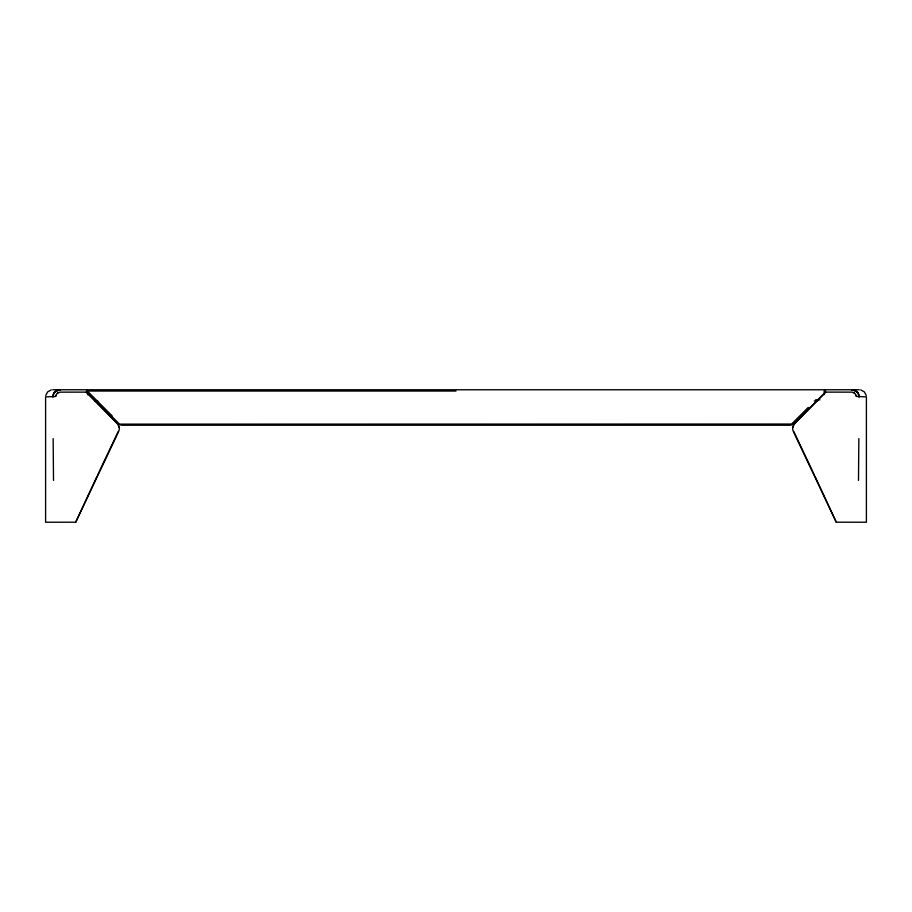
<?xml version="1.0" encoding="UTF-8"?>
<svg xmlns="http://www.w3.org/2000/svg" width="912" height="912" viewBox="0 0 912 912"><rect width="100%" height="100%" fill="white"/><g stroke="black" fill="none" stroke-linecap="round" stroke-linejoin="round"><path stroke-width="1.37" d="M55.598 396.515L45.6 396.857L45.6 522.234L75.707 522.223L118.651 431.479A7.387 7.239 60.2 0 0 117.181 423.054L86.56 392.126M825.44 392.126L794.819 423.054A7.387 7.239 -60.2 0 0 793.349 431.479L836.27 522.2L866.4 522.234L866.4 396.857L856.402 396.458A3.751 3.078 82.9 0 0 856.208 395.614M825.428 389.777L825.337 392.114L852.07 392.149L854.567 393.152L856.049 395.044A4.07 3.511 84.4 0 1 856.22 395.637M858.488 480.442L858.853 438.649M52.805 396.857L52.793 396.857A7.205 7.148 40.9 0 1 53.078 394.805A7.136 7.079 41 0 1 55.096 391.567L60.146 389.766A7.057 7.057 0 0 0 56.236 390.963A7.114 7.114 0 0 0 53.227 395.477L53.09 396.857M55.621 396.275L55.632 396.161A3.751 3.112 -83.1 0 1 55.757 395.603M859.195 396.8L859.207 396.811A7.205 7.148 -41.3 0 0 858.922 394.805A7.136 7.079 -41 0 0 856.904 391.567L851.854 389.766A7.057 7.057 0 0 1 855.764 390.963A7.079 7.079 0 0 1 858.773 395.466L858.91 396.857M45.737 395.477L47.675 391.841L51.3 389.903M55.792 395.614A4.036 3.454 -84 0 1 55.997 395.044L57.433 393.152L59.93 392.149L86.663 392.126L86.617 389.777M96.775 476.839L75.707 522.223M97.379 475.585L112.279 444.076M112.871 442.822L118.241 431.479M53.614 393.995L53.99 393.346M54.435 392.719L56.088 391.157M825.85 392.126L795.23 423.065A7.387 7.239 -60.2 0 0 793.166 427.055M808.249 407.504L791.707 424.046L120.338 424.137M792.129 424.468L808.67 407.915M57.365 393.209L58.129 392.696M56.738 390.746L60.363 389.766L851.637 389.766L855.262 390.746M52.679 389.766L60.169 389.766M851.831 389.766L859.321 389.766M456 391.043L87.256 391.043L112.073 415.872M815.613 399.821L819.922 399.821M94.894 401.006L97.812 401.006M814.188 401.006L817.106 401.006M120.886 425.231L791.114 425.231M836.293 522.223L815.225 476.839M860.7 389.903L864.325 391.841L866.263 395.477M853.871 392.696L854.635 393.209M855.912 391.157L857.565 392.719M86.788 391.373L119.882 424.468M86.15 392.126L116.77 423.065A7.387 7.239 60.2 0 1 118.834 427.055M858.01 393.346L858.386 393.995M793.759 431.479L799.129 442.822M799.721 444.076L814.621 475.585M53.147 438.649L53.512 480.442M824.152 390.952L824.152 394.645M87.848 392.434L87.848 394.896M856.163 395.512A3.785 3.101 82.9 0 1 856.311 396.173M55.689 396.173A3.785 3.101 -82.9 0 1 55.837 395.512"/></g></svg>
